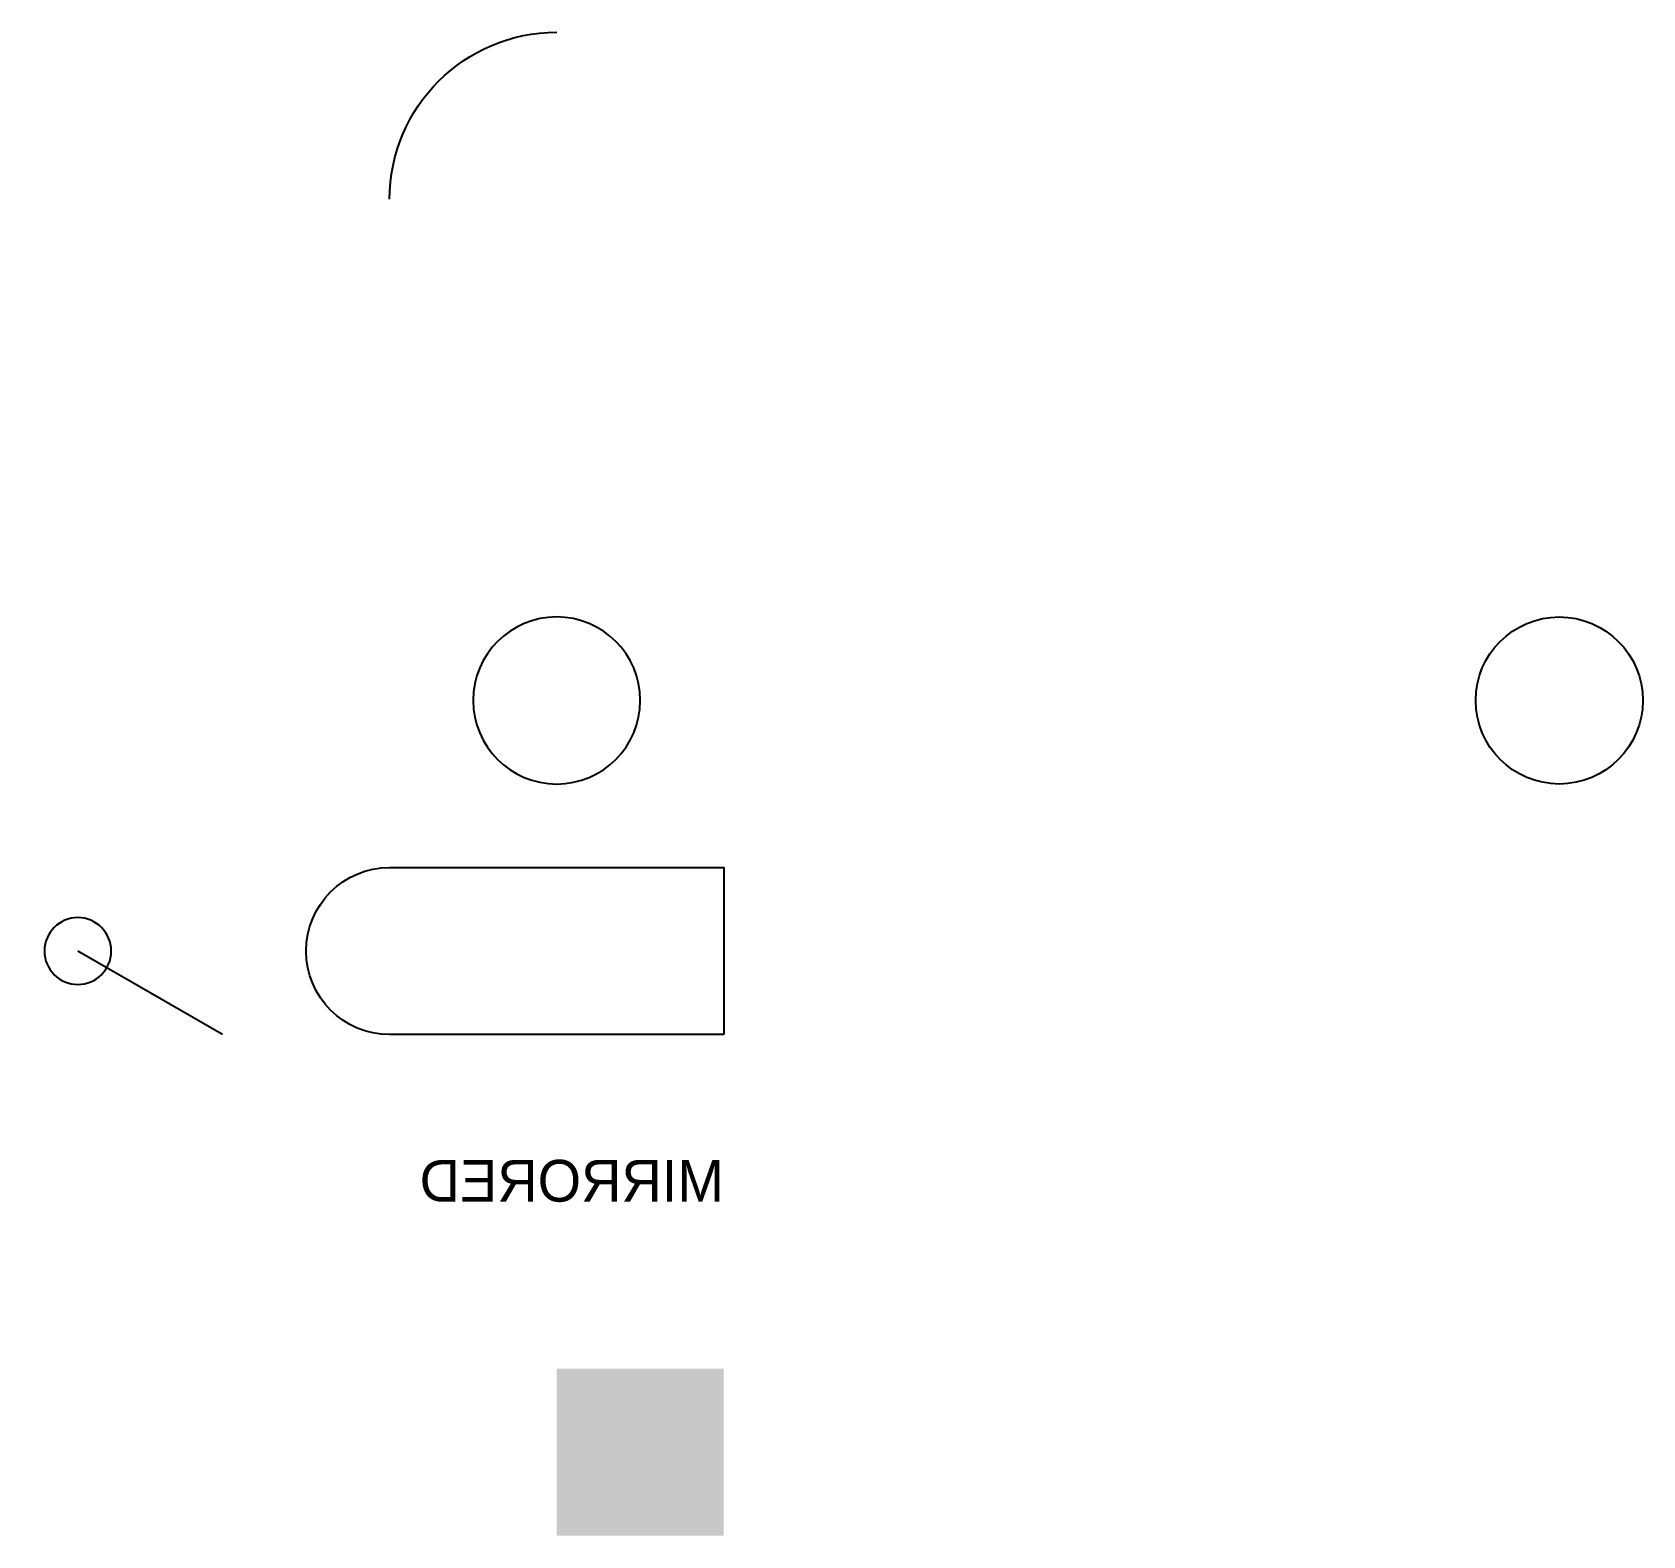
# Model space of a CAD drawing. Extents: x -61.4 to 35, y -30 to 60.
import ezdxf

# ---------------------------------------------------------------- set-up
doc = ezdxf.new("R2010")
doc.units = 0
doc.layers.get('0').update_dxf_attribs({"linetype": 'CONTINUOUS'})
doc.layers.add('MIRROR', color=4, linetype='CONTINUOUS')

# ---------------------------------------------------------------- blocks, each defined once
blk = doc.blocks.new('MARK')
blk.add_line((0, 0), (10, 0))
blk.add_circle((10, 0), 2)

msp = doc.modelspace()

# ---------------------------------------------------------------- linework, layer by layer
at = {"layer": 'MIRROR', "extrusion": (0, 0, -1), "elevation": 2.5}
msp.add_lwpolyline([(20, 0), (40, 0, 1), (40, 10), (20, 10)], format="xyb", close=True, dxfattribs=at)
at = {"layer": 'MIRROR', "extrusion": (0, 0, -1)}
msp.add_circle((30, 20), 5, dxfattribs=at)
at = {"layer": 'MIRROR'}
msp.add_circle((30, 20), 5, dxfattribs=at)
at = {"layer": 'MIRROR', "extrusion": (0, 0, -1)}
msp.add_arc((30, 50), 10, 0, 90, dxfattribs=at)
msp.add_solid([(20, -30), (30, -30), (20, -20), (30, -20)], dxfattribs=at)

# ---------------------------------------------------------------- block references
at = {"layer": 'MIRROR', "extrusion": (0, 0, -1), "rotation": 30}
msp.add_blockref('MARK', (50, 0), dxfattribs=at)

# ---------------------------------------------------------------- texts
at = {"layer": 'MIRROR', "extrusion": (0, 0, -1)}
msp.add_text('MIRRORED', height=2.5, dxfattribs=at).set_placement((20, -10))

doc.saveas('drawing.dxf')
